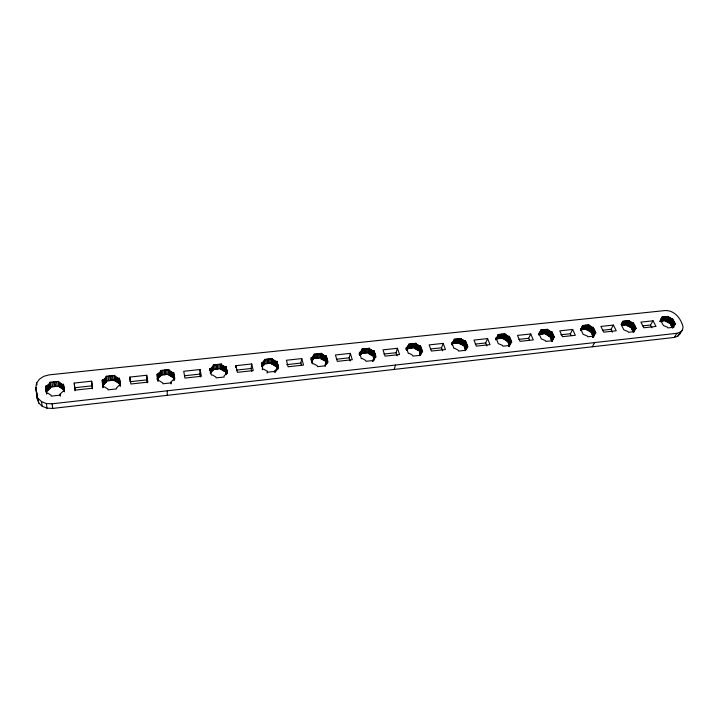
<?xml version="1.0" encoding="UTF-8"?>
<svg xmlns="http://www.w3.org/2000/svg" width="719" height="719" viewBox="0 0 719 719"><rect width="100%" height="100%" fill="white"/><g stroke="black" fill="none" stroke-linecap="round" stroke-linejoin="round"><path stroke-width="1.08" d="M157.254 379.596L157.182 374.248M157.551 379.416L157.569 374.213M157.838 381.079L157.856 379.246M157.901 378.769L157.955 374.168M157.137 378.85L158.072 378.751L158.126 374.15L160.759 371.408L160.607 370.528L168.902 369.647L169.055 370.519L172.515 372.604L173.621 372.478L174.816 379.075L173.71 379.201L171.095 381.969L171.068 383.937M158.072 378.751L158.611 373.368M158.557 377.969L159.16 377.241L159.223 372.64M159.16 377.241L159.87 376.594L159.942 371.984M159.87 376.594L160.688 376.01L160.741 371.274M161.182 375.066L161.263 370.456M162.602 374.914L162.683 370.303M164.022 374.761L164.112 370.159M164.669 374.689L164.759 370.087M165.307 374.626L165.406 370.015M166.727 374.473L166.826 369.863M167.168 395.351L167.275 390.803M168.138 374.32L168.255 369.71M168.857 374.689L168.902 369.647M173.971 379.839L173.477 377.071L172.371 377.187L168.938 375.12L169.028 370.384M169.918 375.498L170.043 370.905M170.825 375.974L170.951 371.381M171.643 376.54L171.778 371.948M172.371 377.187L172.515 372.604M172.542 377.169L172.686 372.586M172.92 377.133L173.063 372.541M173.306 377.089L173.45 372.496M173.567 377.583L173.621 372.478M173.773 378.706L173.917 374.123M174.07 380.351L174.124 375.255M174.187 379.947L174.313 376.289M174.456 379.255L174.519 377.421M200.313 376.981L199.747 374.105L200.053 369.53L183.705 371.292L184.981 378.077L201.392 376.271L200.053 369.53M209.867 370.393L210.011 368.568L211.089 368.452L213.552 365.764L213.372 364.901L221.407 364.048L221.587 364.91L225.029 366.951L226.099 366.834L227.51 373.305L226.431 373.422L223.995 376.127L224.184 377.008L216.095 377.897L215.907 377.026L212.438 374.959L211.35 375.075L210.011 368.568M209.966 370.896L210.182 368.55M210.406 370.33L210.55 368.505M210.424 373.125L210.577 371.31M210.775 370.294L210.928 368.47M210.532 373.637L211.089 368.452M210.182 373.071L211.161 372.244L211.539 367.679M211.161 372.244L212.096 366.978M211.719 371.543L212.393 370.896L212.77 366.331M213.175 367.777L213.372 364.901M213.139 370.204L213.462 365.333M212.393 370.896L213.166 370.339L213.552 365.764M213.615 369.404L214.001 364.839M214.99 369.26L215.385 364.695M216.365 369.108L216.77 364.542M216.985 369.045L217.39 364.479M217.614 368.973L218.019 364.407M218.98 368.829L219.403 364.263M220.347 368.676L220.778 364.12M221.003 368.748L221.407 364.048M221.066 369.045L221.497 364.479M226.099 366.834L225.64 371.39L224.58 371.507L221.155 369.467L221.56 364.776M222.126 369.845L222.557 365.288M223.025 370.312L223.465 365.755M223.843 370.869L224.292 366.313M224.58 371.507L225.029 366.951M224.741 371.489L225.2 366.933M225.11 371.444L225.568 366.897M225.478 371.408L225.937 366.852M225.757 371.894L226.215 367.337M225.991 372.99L226.449 368.452M226.692 369.557L226.233 374.105L225.64 371.39M226.341 374.608L226.809 370.06M226.539 374.204L226.916 370.564M226.97 373.494L227.159 371.678M235.661 367.499L235.868 365.683L251.704 363.976L253.259 370.591L237.36 372.334L235.868 365.683M251.758 371.337L251.102 368.505L251.704 363.976M261.482 366.438L261.887 362.987M261.851 365.665L262.246 362.951M261.878 366.546L262.408 362.933L264.709 360.3L264.502 359.455L272.285 358.628L271.773 363.994L275.179 365.989L276.213 365.881L276.959 361.36L275.925 361.477L272.501 359.473M262.812 362.178L262.147 366.708L264.026 364.83L264.673 360.165M262.669 366.007L263.334 361.486M262.255 369.629L262.525 367.822M263.298 365.387L263.972 360.857M264.259 361.396L264.502 359.455M263.927 364.407L264.61 359.877M264.43 363.922L265.113 359.392M265.76 363.778L266.452 359.248M267.091 363.634L267.792 359.105M267.702 363.571L268.403 359.042M268.304 363.508L269.005 358.979M267.126 373.143L267.414 371.337L263.963 369.305L262.911 369.422L261.365 363.041L262.408 362.933M269.634 363.365L270.344 358.835M270.964 363.221L271.683 358.691M271.773 363.994L272.285 358.628M271.665 363.571L272.321 358.754M271.737 363.859L272.465 359.338M272.726 364.362L273.454 359.842M273.624 364.821L274.361 360.3M274.442 365.369L275.179 360.848M275.179 365.989L275.925 361.477M275.341 365.971L276.087 361.459M275.692 365.935L276.438 361.423M274.955 372.271L275.251 370.474L277.525 367.822L278.568 367.706L276.959 361.36M274.982 372.406L275.287 370.609M276.051 365.899L276.797 361.378M276.339 366.366L277.085 361.855M276.608 367.454L277.363 362.942M276.312 371.076L276.617 369.278M276.878 368.541L277.633 364.03M38.772 403.026C37.9 396.34 34.485 389.815 36.705 382.957L39.473 379.129L43.805 376.298L49.269 374.851L664.877 310.581C674.314 309.952 681.046 318.499 683.05 326.893L682.493 329.922L679.716 334.074L677.658 336.312L674.26 337.436L52.712 408.419L47.014 408.167L42.196 406.262L38.772 403.026L37.253 398.784L36.444 393.068M277.004 369.036L277.759 364.533M277.885 365.027L277.13 369.53L276.213 365.881M277.219 369.62L277.525 367.822M277.381 369.602L277.687 367.804M277.705 368.82L278.163 366.115M277.741 369.566L278.046 367.769M679.716 334.074L680.093 332.061M674.647 324.305L673.514 326.534L673.901 327.262L667.87 327.927L667.484 327.199L663.403 325.536L660.536 320.099L661.345 320.009L662.496 317.798L662.118 317.079L668.113 316.441L671.744 318.894L672.544 318.805L675.447 324.215L674.647 324.305L672.463 327.639M301.468 365.243L300.884 363.086L301.773 358.592L286.423 360.246L288.112 366.771L303.526 365.081L301.773 358.592M310.905 359.967L311.309 357.667M311.273 359.428L311.651 357.631M311.435 360.291L312.001 357.595M311.597 360.273L312.531 356.84L314.302 355.006L314.068 354.17L321.618 353.371L321.86 354.197L325.267 356.166L326.273 356.058L328.062 362.286L327.046 362.394L324.934 364.991L325.168 365.836L317.564 366.672L317.331 365.836L313.897 363.832L312.882 363.949L311.147 357.685L312.163 357.577M311.767 360.435L312.531 356.84M311.633 362.601L312.01 360.812M311.579 361.324L313.008 356.157M311.767 363.095L312.145 361.298M312.064 360.65L313.61 355.546M312.648 360.03L313.349 359.491L313.502 356.867M313.151 358.799L313.538 357.001M313.232 359.078L314.185 354.584M313.313 359.365L314.266 354.871M313.349 359.491L314.302 355.006M313.709 358.601L314.661 354.108M314.994 358.466L315.965 353.973M316.288 358.323L317.259 353.829M316.872 358.26L317.852 353.766M317.465 358.197L318.436 353.703M318.751 358.062L319.739 353.568M320.036 357.918L321.034 353.433M326.273 356.058L325.249 360.534L324.242 360.641L320.854 358.682L321.618 353.371M320.656 357.981L321.654 353.496M320.737 358.269L321.735 353.784M320.854 358.682L321.815 354.063M635.398 328.601L634.167 330.875L634.535 331.621L628.343 332.304L627.966 331.558L623.84 329.868L621.09 324.341L621.917 324.251L623.175 322.004L622.807 321.267L628.972 320.611L632.612 323.101L633.43 323.02L636.225 328.511L635.398 328.601L633.358 331.971M321.797 359.042L322.804 354.557M322.687 359.5L323.694 355.015M323.505 360.03L324.521 355.554M324.242 360.641L325.267 356.166M324.404 360.632L325.419 356.148M324.745 360.587L325.77 356.112M325.087 360.552L326.111 356.076M325.383 361.019L326.408 356.543M325.689 362.079L326.714 357.613M325.213 366.232L325.626 364.443M325.995 363.149L327.019 358.682M326.129 363.634L327.163 359.167M327.307 359.653L326.273 364.12L325.249 360.534M326.633 364.182L327.046 362.394M326.992 363.401L327.612 360.722M594.883 333.688L595.898 332.933L593.229 327.343L592.384 327.433L588.735 324.898L582.399 325.572L582.75 326.318L581.383 328.619L580.53 328.709L583.172 334.326L587.342 336.043L587.693 336.798L594.074 336.097L593.714 335.342L594.883 333.688L592.977 337.076M350.144 361.001L349.182 357.828L350.333 353.371L335.44 354.97L337.319 361.369L352.274 359.734L350.333 353.371M359.096 354.26L359.581 352.472M359.437 354.224L359.922 352.436M359.779 354.179L360.255 352.4M359.779 355.222L360.74 351.663L362.412 349.865L362.151 349.048L369.476 348.266L368.479 353.532L371.849 355.456L372.819 355.357L374.096 350.917L373.125 351.016L369.737 349.083M361.19 350.998L359.976 355.447L361.19 354.314L362.727 348.985M360.534 354.844L362.151 349.048M361.217 352.741L362.196 349.173M361.064 353.91L362.277 349.452M361.154 354.188L362.367 349.74M362.762 353.308L363.985 348.85M364.012 353.173L365.243 348.715M364.587 353.11L365.818 348.661M365.153 353.047L366.393 348.598M366.402 352.912L367.652 348.463M367.652 352.777L368.901 348.329M368.263 352.84L369.476 348.266M368.353 353.119L369.602 348.67M368.434 353.397L369.692 348.949M369.413 353.883L370.671 349.434M370.285 354.332L371.552 349.883M371.103 354.853L372.379 350.414M371.849 355.456L373.125 351.016M372.002 355.447L373.278 351.007M372.334 355.411L373.61 350.971M372.667 355.366L373.943 350.935M372.972 355.824L374.248 351.393M373.305 356.876L374.59 352.436M372.595 361.45L375.084 357.127L376.064 357.019L374.096 350.917M372.64 361.576L373.152 359.806M373.637 357.918L374.923 353.487M373.79 358.395L375.075 353.964M373.251 360.911L373.772 359.141M373.943 358.871L375.228 354.44M373.808 360.3L374.32 358.529M374.536 359.033L375.57 355.492M553.558 337.571L552.102 339.925L552.444 340.698L545.892 341.426L545.55 340.653L541.335 338.91L538.828 333.194L539.699 333.095L541.182 330.758L540.85 330.003L547.366 329.311L551.015 331.881L551.877 331.792L554.43 337.472L553.558 337.571L551.752 341.148M397.086 355.842L396.043 352.723L397.445 348.302L382.993 349.856L385.051 356.139L399.557 354.548L397.445 348.302M394.138 369.422L395.549 365.045M405.84 349.2L406.424 347.439M510.867 342.253L509.295 344.653L509.618 345.435L502.869 346.181L502.545 345.399L498.294 343.628L495.912 337.813L496.82 337.714L498.42 335.333L498.096 334.56L504.81 333.841L508.459 336.456L509.349 336.366L511.766 342.154L510.867 342.253L508.89 346.567M406.172 349.164L406.756 347.403M406.496 349.128L407.08 347.367M406.648 349.119L407.529 346.639L409.084 344.877L408.814 344.077L415.915 343.314L416.202 344.113L419.563 346.019L420.516 345.92L422.637 351.915L421.685 352.022L419.86 354.521L420.139 355.33L412.985 356.121L412.706 355.312L409.309 353.38L408.347 353.487L406.271 347.457L407.233 347.349M406.657 349.29L407.529 346.639M407.943 345.983L406.478 350.405L407.628 349.29L409.363 344.015M407.628 349.29L408.23 345.839M406.999 349.811L408.563 345.084M407.484 348.895L408.949 344.473M407.583 349.164L409.048 344.752M409.12 348.302L410.594 343.889M410.333 348.176L411.816 343.754M410.891 348.113L412.364 343.7M411.439 348.05L412.922 343.637M412.652 347.924L414.144 343.511M413.874 347.789L415.366 343.376M422.107 350.414L420.57 354.809L418.988 350.324L418.045 350.423L414.701 348.526L414.423 347.726L415.915 343.314M414.468 347.852L415.959 343.439M414.557 348.131L416.058 343.718M414.701 348.526L416.157 343.988M415.618 348.877L417.128 344.464M416.49 349.317L418 344.904M417.308 349.829L418.817 345.426M418.045 350.423L419.563 346.019M418.197 350.414L419.716 346.01M418.521 350.378L420.04 345.974M418.844 350.342L420.516 345.92M419.159 350.791L420.678 346.387M419.519 351.816L421.046 347.412M419.878 352.84L421.406 348.445M420.04 353.308L421.577 348.913M420.211 353.775L421.738 349.38M419.869 355.743L420.48 353.991M420.381 355.15L420.992 353.397M421.217 353.766L421.837 352.004M465.579 341.076L467.853 346.962L466.928 347.061L465.229 349.515L465.535 350.306L458.587 351.079L458.291 350.279L454.911 348.382L453.977 348.481L451.748 342.559L452.682 342.46L454.408 340.033L454.102 339.251L461.005 338.514L461.31 339.296L459.585 343.673L463.827 345.435L465.579 341.076L461.31 339.296M442.661 350.827L441.538 347.771L443.174 343.385L429.144 344.895L431.364 351.061L445.447 349.515L443.174 343.385M451.865 344.23L452.539 342.478M451.972 344.626L453.321 341.121M454.255 339.638L452.125 344.922L454.651 339.188M454.138 343.439L455.837 339.062M455.316 343.314L457.023 338.937M455.855 343.26L457.563 338.883M456.394 343.197L458.102 338.82M457.572 343.071L459.288 338.694M458.749 342.945L460.475 338.568M459.585 343.673L459.288 342.891L461.005 338.514M459.333 343.008L461.059 338.631M459.432 343.278L461.158 338.901M459.54 343.547L461.265 339.17M460.493 344.015L462.227 339.647M461.355 344.446L463.099 340.078M462.164 344.958L463.908 340.59M462.91 345.533L464.663 341.174M463.054 345.524L464.807 341.157M463.369 345.488L465.121 341.121M463.683 345.453L465.436 341.085M464.007 345.893L465.759 341.534M464.393 346.9L466.146 342.541M464.78 347.915L466.541 343.556M464.95 348.373L466.712 344.015M465.13 348.832L466.892 344.473M465.112 350.737L465.822 348.994M467.287 345.488L465.517 349.838L463.827 345.435M465.597 350.153L466.928 347.061M466.011 349.659L467.071 347.052M466.613 349.11L467.674 346.504M486.925 345.965L485.729 342.954L487.59 338.604L473.956 340.069L476.338 346.136L490.007 344.635L487.59 338.604M495.607 339.494L496.371 337.759M495.912 339.467L496.676 337.723M495.876 339.871L498.15 334.677M496.335 339.305L498.258 334.946M498.626 334.506L496.712 338.847L502.869 338.182L506.491 340.788L507.38 340.689L509.349 336.366M498.366 335.207L496.461 339.557M497.863 338.721L499.777 334.38M499.013 338.595L500.936 334.254M499.534 338.541L501.458 334.2M500.056 338.487L501.979 334.146M501.206 338.361L503.129 334.02M502.347 338.236L504.28 333.904M502.914 338.298L504.81 333.841M503.021 338.568L504.963 334.227M503.183 338.955L505.08 334.497M504.082 339.287L506.032 334.955M504.945 339.719L506.895 335.378M505.745 340.213L507.704 335.881M506.491 340.788L508.459 336.456M506.634 340.77L508.594 336.447M506.94 340.743L508.899 336.411M507.246 340.707L509.214 336.375M360.74 351.663L359.428 352.49L361.333 358.637L362.322 358.529L365.737 360.489L365.998 361.315L373.377 360.507L373.107 359.68M507.569 341.139L509.537 336.816M507.982 342.127L509.951 337.804M508.396 343.125L510.364 338.802M508.576 343.574L510.553 339.251M508.764 344.024L510.742 339.701M508.558 346.495L511.164 340.698M509.061 345.875L509.852 344.149M509.025 346.549L511.011 342.235M510.391 344.284L511.577 341.696M529.508 340.249L528.663 338.281L530.73 333.967L517.482 335.396L520.008 341.345L533.291 339.889L530.73 333.967M538.792 334.425L540.85 330.003M538.72 334.838L540.23 331.81M538.864 334.82L541.362 329.949M541.128 330.641L538.899 334.686M540.364 334.137L542.477 329.832M541.479 334.011L543.6 329.706M541.982 333.958L544.112 329.653M542.494 333.904L544.616 329.599M543.609 333.787L545.739 329.482M544.714 333.661L546.853 329.365M554.232 337.031L552.048 341.309L549.711 336.079L548.849 336.177L545.227 333.607L547.366 329.311M545.281 333.724L547.42 329.428M545.388 333.984L547.536 329.688M545.505 334.245L547.653 329.949M545.559 334.362L547.707 330.066M546.449 334.703L548.597 330.398M547.294 335.117L549.451 330.821M548.103 335.611L550.26 331.315M548.849 336.177L551.015 331.881M548.983 336.159L551.149 331.863M549.28 336.132L551.446 331.836M549.577 336.097L551.877 331.792M549.909 336.519L552.084 332.232M550.341 337.499L552.516 333.203M550.781 338.469L552.956 334.182M550.979 338.91L553.154 334.623M551.176 339.359L553.351 335.072M551.608 340.33L553.792 336.052M551.743 341.435L553.693 337.553M571.281 335.665L570.392 333.733L572.657 329.455L559.786 330.839L562.447 336.69L575.353 335.279L572.657 329.455M581.195 328.511L582.579 325.95M580.413 330.219L582.893 325.518M580.449 330.587L582.696 326.201M581.68 329.67L583.99 325.401M582.758 329.554L585.077 325.285M583.253 329.509L585.572 325.24M583.747 329.455L586.066 325.186M584.835 329.338L587.153 325.069M585.913 329.221L588.241 324.952M593.31 336.735L590.865 331.594L590.029 331.693L586.407 329.167L588.735 324.898M586.461 329.284L588.789 325.015M586.578 329.536L588.915 325.267M586.704 329.787L589.032 325.527M586.758 329.904L589.095 325.644M587.639 330.237L589.975 325.977M588.484 330.65L590.82 326.39M589.283 331.135L591.629 326.875M590.029 331.693L592.384 327.433M590.155 331.675L592.51 327.415M590.452 331.639L592.807 327.388M590.739 331.612L593.229 327.343M591.072 332.034L593.436 327.774M591.53 332.987L593.894 328.736M591.989 333.949L594.352 329.697M592.195 334.38L594.559 330.129M592.402 334.811L594.766 330.569M592.86 335.773L595.233 331.531M592.681 337.265L595.188 333.005M593.103 337.22L595.692 332.493M592.276 346.801L594.676 342.577M602.666 330.219L610.979 329.311L613.424 325.078L616.246 330.794L603.69 332.169L600.904 326.417L613.424 325.078M621.378 323.927L622.87 321.384M621.504 324.179L622.996 321.636M621.342 324.7L623.292 321.213M621.629 324.431L623.175 322.004M624.353 321.105L621.863 325.339L626.465 324.844L629.026 320.728M622.915 325.222L625.413 320.989M623.4 325.168L625.889 320.935M623.876 325.123L626.375 320.89M624.928 325.006L627.435 320.773M625.979 324.889L628.487 320.665M626.644 325.204L629.152 320.98M626.77 325.455L629.287 321.231M633.448 332.286L630.896 327.235L626.824 325.572L629.341 321.339M627.696 325.896L630.212 321.672M628.532 326.3L631.057 322.076M629.332 326.777L631.857 322.552M630.078 327.325L632.738 323.092M630.491 327.28L633.017 323.056M630.77 327.253L633.43 323.02M631.111 327.666L633.646 323.442M631.588 328.601L634.131 324.386M632.064 329.545L634.607 325.33M632.28 329.976L634.823 325.761M632.495 330.398L635.048 326.183M632.972 331.342L635.524 327.136M633.484 331.953L635.524 328.592M633.61 332.079L636.009 328.08M642.741 325.851L650.461 325.015L653.077 320.809L656.016 326.435L643.802 327.774L640.899 322.121L653.077 320.809M661.058 318.76L662.118 317.079M661.112 318.868L662.172 317.187M660.186 320.8L662.585 317.025M660.312 321.042L662.442 317.69M660.15 321.708L662.496 317.798M660.276 321.69L661.345 320.009M660.959 321.114L663.619 316.917M661.983 321.007L664.653 316.809M662.451 320.953L665.12 316.755M662.918 320.908L665.587 316.711M663.943 320.791L666.621 316.603M664.967 320.683L667.645 316.486M659.934 321.231L665.435 320.629L668.113 316.441M665.497 320.746L668.176 316.549M665.623 320.989L668.311 316.8M665.758 321.24L668.436 317.043M672.499 327.963L669.847 322.993L665.821 321.348L668.499 317.16M666.675 321.672L669.362 317.483M667.502 322.067L670.198 317.879M668.302 322.543L670.998 318.355M669.047 323.083L671.744 318.894M669.173 323.065L671.87 318.877M669.443 323.038L672.148 318.85M669.722 323.011L672.544 318.805M670.072 323.415L672.768 319.227M670.557 324.341L673.272 320.153M671.052 325.267L673.766 321.087M671.276 325.68L673.991 321.501M671.501 326.102L674.224 321.923M671.995 327.037L674.719 322.858M672.589 327.63L675.222 323.793M672.867 327.729L675.051 324.26M102.35 380.684L102.799 386.48L102.574 384.8L103.716 384.674L106.52 381.879L106.133 376.334L114.689 375.426L114.815 376.316L118.293 378.437L118.482 383.065L119.624 382.939L119.435 378.311L118.293 378.437M103.716 384.674L103.437 380.036L106.25 377.232L106.133 376.334M674.26 337.436L677.019 333.283L680.426 332.16L682.493 329.922M677.658 336.312L680.426 332.16M59.362 386.984L58.697 381.394L49.854 382.328L49.944 383.245L46.933 386.112L45.737 386.238L46.393 390.92L47.58 390.785L50.564 387.927L50.483 387.02L59.264 386.067L59.362 386.984L62.832 389.123L64.009 388.997M45.737 386.238L46.393 393.149L47.589 393.023L51.103 395.207L51.202 396.142L60.117 395.153L60.028 394.219L63.011 391.334L64.198 391.199L63.47 384.332L62.283 384.458L58.796 382.301L58.697 381.394M38.071 398.38L41.504 401.633L46.358 403.548L52.092 403.799L677.019 333.283M74.695 387.721L92.023 385.833L91.664 381.187L74.228 383.065L75.046 390.741M131.02 381.591L146.748 379.875L146.73 375.264L129.851 377.08L129.968 381.699M184.576 375.758L199.747 374.105M236.398 370.114L251.102 368.505M286.71 364.632L300.884 363.086M336.483 359.212L349.182 357.828M383.874 354.045L396.043 352.723M430.798 348.94L441.538 347.771M475.295 344.086L485.729 342.954M518.776 339.359L528.663 338.281M560.784 334.775L570.392 333.733M102.574 384.8L102.278 380.153L103.437 380.036M158.126 374.15L157.012 374.266L158.135 380.908L159.258 380.782L162.746 382.885L162.898 383.784L171.257 382.859L171.095 381.969M160.544 375.138L168.776 374.248L168.938 375.12M212.986 369.476L220.976 368.613L221.155 369.467M271.566 363.149L263.828 363.985L264.026 364.83M313.116 358.664L320.62 357.855M407.349 348.49L414.423 347.726M452.413 343.628L459.288 342.891M538.738 334.308L545.227 333.607M580.593 329.796L586.407 329.167M106.52 381.879L106.394 380.98L114.905 380.063L115.031 380.953L118.482 383.065M665.435 320.629L665.821 321.348M650.461 325.015L651.917 327.819M626.465 324.844L626.824 325.572M610.979 329.311L612.372 332.169M507.38 340.689L509.591 346.01M372.819 355.357L374.275 359.922M368.479 353.532L368.218 352.714L360.938 353.505L361.19 354.314M275.251 370.474L275.467 371.337L267.621 372.199L267.414 371.337M146.73 375.264L147.853 382.14L130.894 384L129.851 377.08M146.748 379.875L147.224 382.814M36.39 391.693L36.957 395.423M35.95 387.406L37.253 398.784M36.04 388.449L36.759 393.131M36.705 382.957L36.984 384.836M41.504 401.633L42.196 406.262M119.435 378.311L120.406 385.042L119.264 385.168L116.469 387.999L116.595 388.907L107.967 389.86L107.841 388.943L104.336 386.804L103.177 386.93L102.278 380.153M119.624 382.939L120.028 385.761L119.678 379.992M46.358 403.548L47.014 408.167M45.791 386.777L46.663 393.814L46.393 390.92M46.115 390.228L46.636 393.958M46.933 386.112L47.58 390.785M46.744 386.13L47.391 390.803M46.34 386.175L46.987 390.848M45.926 386.22L46.573 390.893M47.508 385.294L48.146 389.968M49.027 383.847L49.656 388.53M48.209 384.539L48.847 389.213M49.854 382.328L50.528 387.478M49.926 383.101L50.564 387.927M52.092 403.799L52.712 408.419M50.546 382.256L51.166 386.948M52.074 382.095L52.676 386.777M53.592 381.933L54.195 386.615M54.977 381.789L55.561 386.471M54.285 381.861L54.878 386.543M91.664 381.187L92.544 388.206L75.037 390.129L74.228 383.065M92.023 385.833L92.4 388.835M56.495 381.627L57.071 386.31M60.028 394.219L60.261 396.223M58.005 381.465L58.581 386.148M59.803 382.697L60.369 387.37M61.564 383.784L62.113 388.449M60.738 383.191L61.286 387.865M62.877 384.395L63.416 389.06M62.472 384.44L63.011 389.105M62.283 384.458L62.832 389.123M63.47 384.332L64.063 389.527M63.649 386.04L64.315 391.882M63.281 384.35L63.82 389.015M102.862 380.09L103.15 384.737M102.952 385.231L103.069 387.083M102.458 380.135L102.952 387.64M103.967 379.228L104.246 383.874M103.257 380.054L103.536 384.692M104.615 378.491L104.893 383.137M105.387 377.826L105.657 382.463M106.798 376.262L107.068 380.908M108.272 376.109L108.533 380.755M109.746 375.947L109.989 380.594M111.085 375.803L111.319 380.45M110.42 375.875L110.654 380.522M112.559 375.651L112.784 380.297M114.752 375.866L115.031 380.953M114.689 375.426L114.923 380.207M114.024 375.498L114.24 380.135M115.813 376.702L116.02 381.34M117.565 377.772L117.763 382.4M116.739 377.196L116.936 381.825M118.869 378.374L119.057 383.002M118.473 378.419L118.662 383.047M120.163 383.353L120.271 386.121M119.92 381.672L120.145 385.887M119.516 378.832L119.696 383.461M119.255 378.329L119.444 382.957"/></g></svg>
